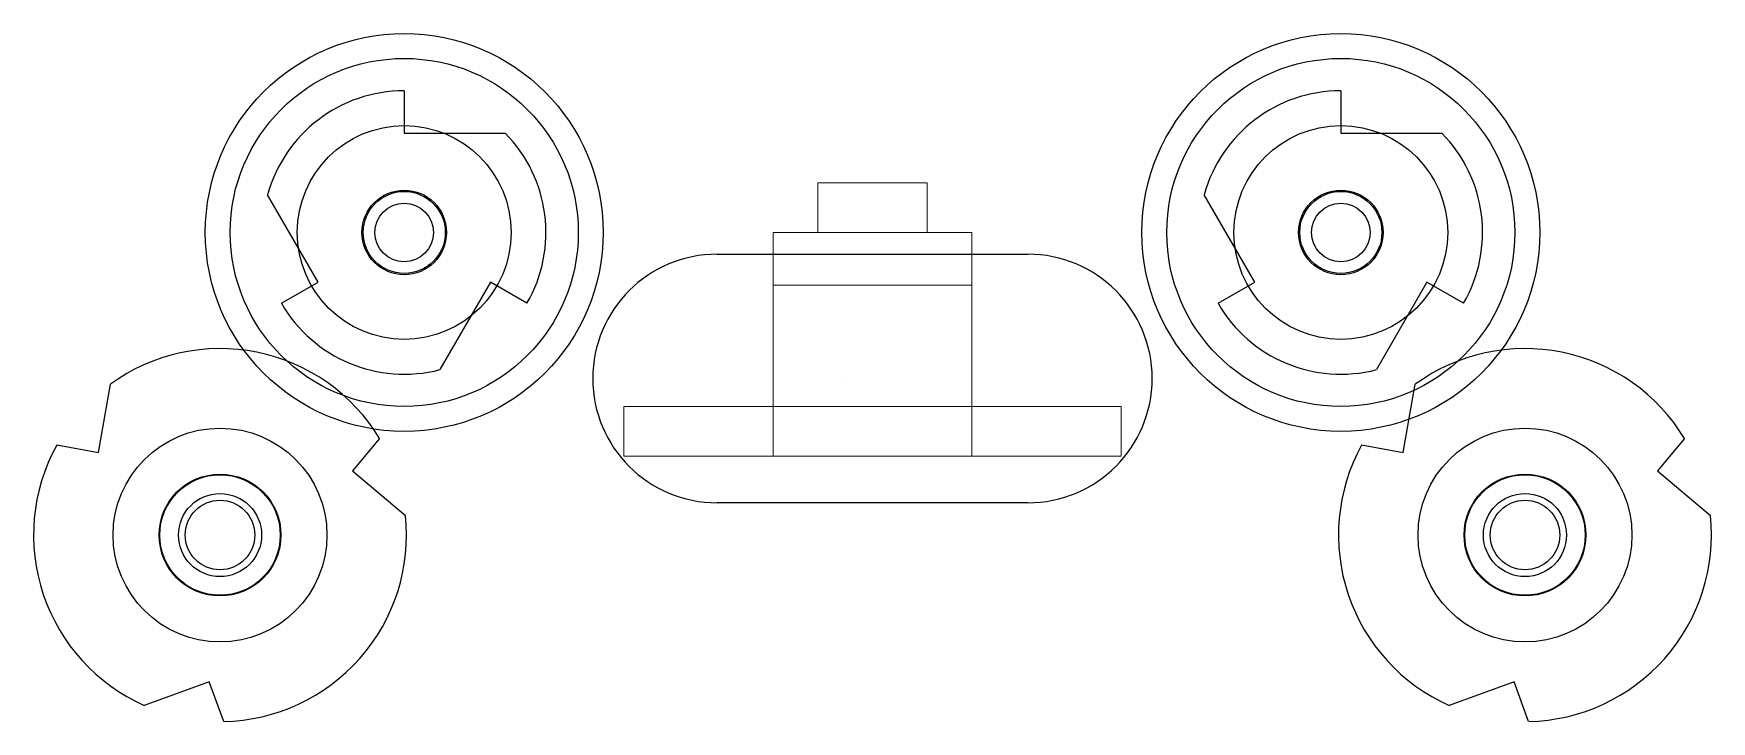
# Model space of a CAD drawing. Extents: x 8.25 to 11.62, y 23.49 to 24.87.
import ezdxf

# ---------------------------------------------------------------- set-up
doc = ezdxf.new("R2010")
doc.units = 0
doc.header["$LTSCALE"] = 5
doc.header["$MEASUREMENT"] = 0
for name, color, linetype in [('Z0_BOTCOMP', 4, 'Continuous'), ('Z0_CUT500', 4, 'Continuous'), ('Z0_RUBBER', 4, 'Continuous'), ('Z0_TOPCOMP', 6, 'Continuous')]:
    doc.layers.add(name, color=color, linetype=linetype)

msp = doc.modelspace()

# ---------------------------------------------------------------- linework, layer by layer
at = {"layer": 'Z0_BOTCOMP', "color": 4, "linetype": 'Continuous', "lineweight": 25}
for p, q in [((8.9958, 24.7553), (8.9958, 24.6703)), ((10.8792, 24.7553), (10.8792, 24.6703)), ((8.9958, 24.6703), (9.1988, 24.6703)), ((10.8792, 24.6703), (11.0822, 24.6703)), ((8.8226, 24.3703), (8.7211, 24.5462)), ((10.706, 24.3703), (10.6045, 24.5462)), ((8.749, 24.3278), (8.8226, 24.3703)), ((9.169, 24.3703), (9.0675, 24.1945)), ((9.2426, 24.3278), (9.169, 24.3703)), ((10.6324, 24.3278), (10.706, 24.3703)), ((11.0524, 24.3703), (10.9509, 24.1945)), ((11.126, 24.3278), (11.0524, 24.3703)), ((8.3807, 24.0281), (8.4049, 24.1651)), ((11.0048, 24.0281), (11.0289, 24.1651)), ((8.297, 24.0429), (8.3807, 24.0281)), ((8.9464, 24.0557), (8.8918, 23.9906)), ((10.9211, 24.0429), (11.0048, 24.0281)), ((11.5704, 24.0557), (11.5158, 23.9906)), ((8.8918, 23.9906), (8.9984, 23.9012)), ((11.5158, 23.9906), (11.6224, 23.9012)), ((8.6038, 23.5668), (8.473, 23.5192)), ((8.6329, 23.4869), (8.6038, 23.5668)), ((11.2278, 23.5668), (11.0971, 23.5192)), ((11.2569, 23.4869), (11.2278, 23.5668))]:
    msp.add_line(p, q, dxfattribs=at)
for centre, radius in [((8.9958, 24.4703), 0.085), ((8.9958, 24.4703), 0.059), ((10.8792, 24.4703), 0.085), ((10.8792, 24.4703), 0.059), ((8.6254, 23.8618), 0.1212), ((11.2495, 23.8618), 0.1212), ((8.6254, 23.8618), 0.0835), ((11.2495, 23.8618), 0.0835)]:
    msp.add_circle(centre, radius, dxfattribs=at)
for centre, radius, start, end in [((8.9958, 24.4703), 0.285, 90, 164.5679), ((10.8792, 24.4703), 0.285, 90, 164.5679), ((8.9958, 24.4703), 0.285, -30, 44.5679), ((10.8792, 24.4703), 0.285, -30, 44.5679), ((8.9958, 24.4703), 0.285, -150, -75.4321), ((10.8792, 24.4703), 0.285, -150, -75.4321), ((8.6254, 23.8618), 0.375, 31.1354, 126.023), ((11.2495, 23.8618), 0.375, 31.1354, 126.023), ((8.6254, 23.8618), 0.375, 151.1354, -113.977), ((11.2495, 23.8618), 0.375, 151.1354, -113.977), ((8.6254, 23.8618), 0.375, -88.8646, 6.023), ((11.2495, 23.8618), 0.375, -88.8646, 6.023)]:
    msp.add_arc(centre, radius, start, end, dxfattribs=at)
at = {"layer": 'Z0_CUT500', "color": 5, "linetype": 'Continuous', "lineweight": 25}
for p, q in [((9.6249, 24.4266), (10.2499, 24.4266)), ((10.2499, 23.9266), (9.6249, 23.9266))]:
    msp.add_line(p, q, dxfattribs=at)
for centre, radius in [((8.9958, 24.4703), 0.0825), ((10.8792, 24.4703), 0.0825), ((8.6254, 23.8618), 0.1225), ((11.2495, 23.8618), 0.1225)]:
    msp.add_circle(centre, radius, dxfattribs=at)
for centre, start, end in [((9.6249, 24.1766), 90, -90), ((10.2499, 24.1766), -90, 90)]:
    msp.add_arc(centre, 0.25, start, end, dxfattribs=at)
at = {"layer": 'Z0_RUBBER', "color": 2, "linetype": 'Continuous', "lineweight": 25}
for centre, radius in [((8.9958, 24.4703), 0.4), ((10.8792, 24.4703), 0.4), ((8.9958, 24.4703), 0.215), ((10.8792, 24.4703), 0.215), ((8.6254, 23.8618), 0.215), ((11.2495, 23.8618), 0.215), ((8.6254, 23.8618), 0.07), ((11.2495, 23.8618), 0.07)]:
    msp.add_circle(centre, radius, dxfattribs=at)
at = {"layer": 'Z0_TOPCOMP', "color": 6, "linetype": 'Continuous', "lineweight": 5}
for p, q in [((9.8275, 24.4703), (9.8275, 24.5703)), ((9.8275, 24.5703), (10.0475, 24.5703)), ((10.0475, 24.5703), (10.0475, 24.4703)), ((9.7375, 24.0203), (9.7375, 24.4703)), ((9.7375, 24.4703), (10.1375, 24.4703)), ((10.0475, 24.4703), (9.8275, 24.4703)), ((10.1375, 24.4703), (10.1375, 24.0203)), ((9.7375, 24.3641), (9.7375, 24.4266)), ((9.7375, 24.4266), (10.1375, 24.4266)), ((10.1375, 24.4266), (10.1375, 24.3641)), ((10.1375, 24.3641), (9.7375, 24.3641)), ((9.375, 24.1766), (9.375, 24.1766)), ((9.875, 24.1766), (9.875, 24.1766)), ((10.5, 24.1766), (10.5, 24.1766)), ((10.5, 24.1766), (10.5, 24.1766)), ((9.4375, 24.1203), (9.4375, 24.0203)), ((10.4375, 24.1203), (9.4375, 24.1203)), ((10.4375, 24.0203), (10.4375, 24.1203)), ((9.4375, 24.0203), (10.4375, 24.0203)), ((10.1375, 24.0203), (9.7375, 24.0203))]:
    msp.add_line(p, q, dxfattribs=at)
at = {"layer": 'Z0_TOPCOMP', "color": 6, "linetype": 'Continuous', "lineweight": 25}
for centre in [(8.9958, 24.4703), (10.8792, 24.4703)]:
    msp.add_circle(centre, 0.35, dxfattribs=at)

doc.saveas('drawing.dxf')
